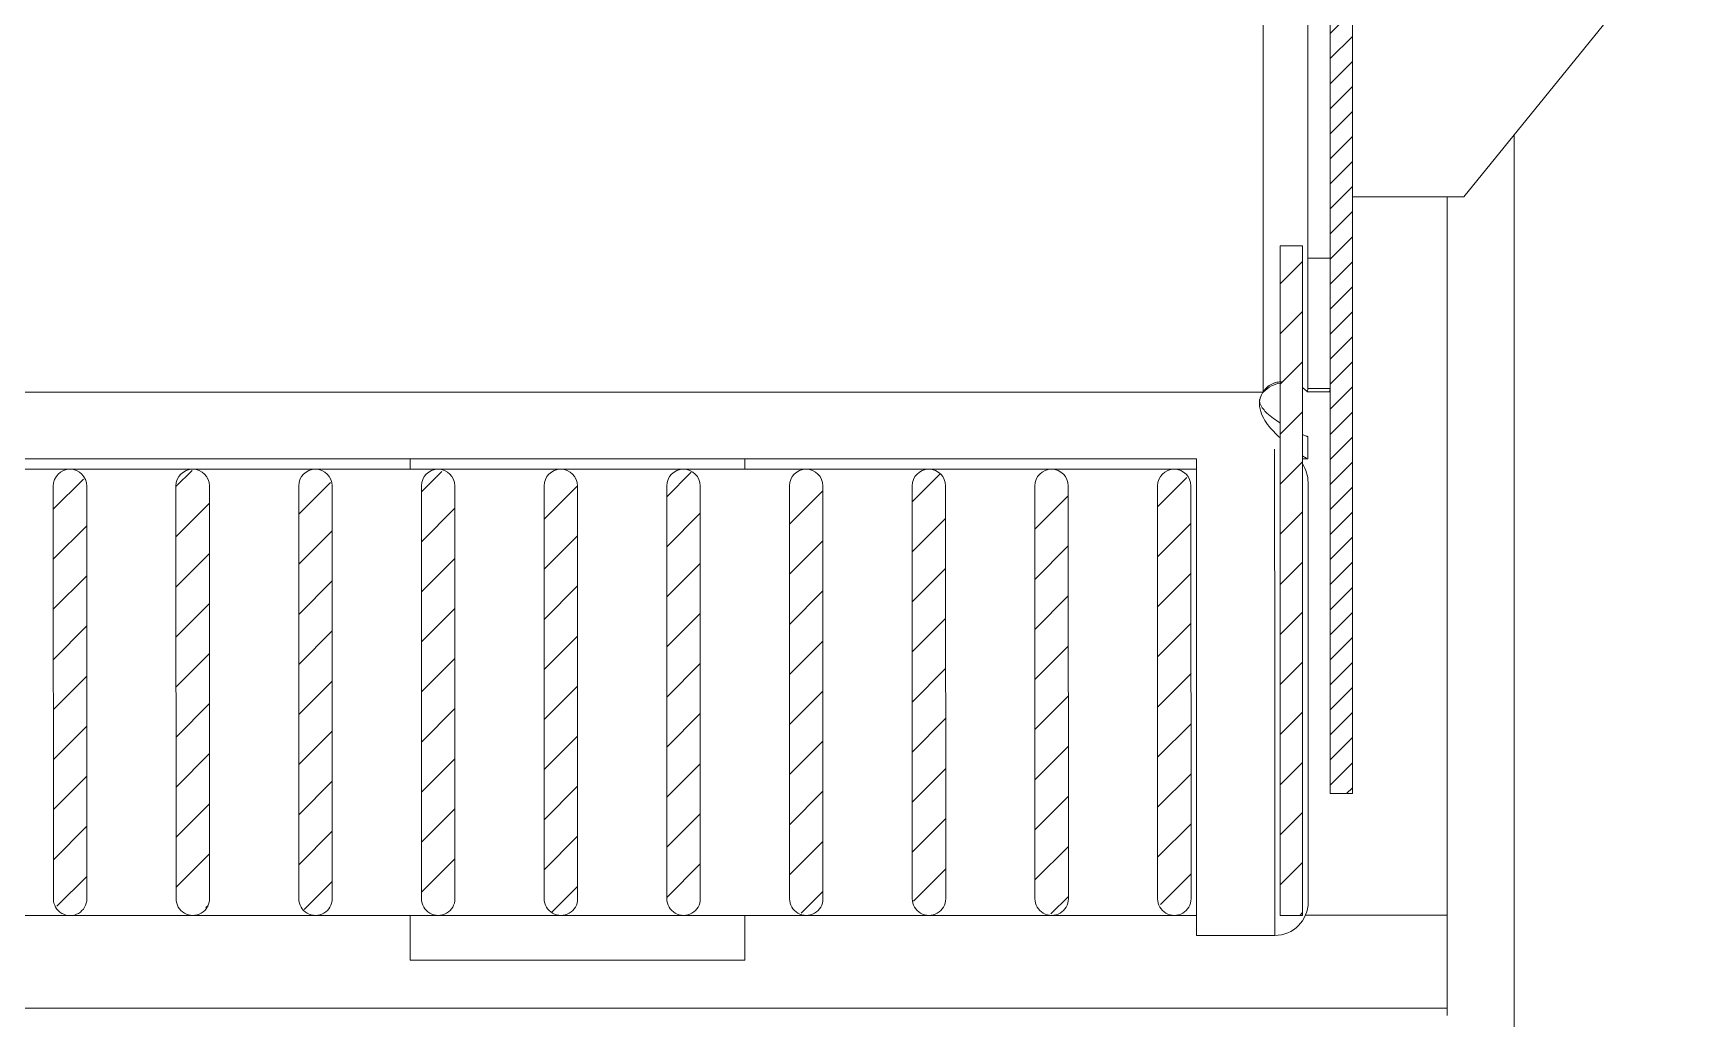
# Model space of a CAD drawing. Header units: millimetres. Extents: x -16985 to -606, y 2122 to 9380.
# Drawn here: x -1824.6 to -1676.3, y 7533.2 to 7622.2 of the extents above; entities that cross this region are included whole.
import ezdxf

# ---------------------------------------------------------------- set-up
doc = ezdxf.new("R2010")
doc.units = ezdxf.units.MM
doc.linetypes.add('K5LT32768', pattern=[0])
doc.linetypes.add('K5LT_THIN', pattern=[0])
pattern_1 = [(45, (0, 0), (-2.245064, 2.245064), [])]

msp = doc.modelspace()

# ---------------------------------------------------------------- hatches: boundary and pattern name
h = msp.add_hatch()
h.set_pattern_fill('ANSI31_ISO', style=0, pattern_type=0)
h.set_pattern_definition([(45, (0, 0), (-1.122532, 1.122532), [])])
h.paths.add_polyline_path([(-1712.29, 7657.07), (-1709.92, 7656.29), (-1708.47, 7654.25), (-1708.29, 7653.07), (-1708.29, 7554.07), (-1706.29, 7554.07), (-1706.29, 7653.07), (-1707.08, 7656.04), (-1709.23, 7658.23), (-1712.19, 7659.07), (-1712.29, 7659.07), (-1813.96, 7659.07), (-1813.96, 7657.07)])
h = msp.add_hatch()
h.set_pattern_fill('ANSI31_ISO', style=0, pattern_type=0)
h.set_pattern_definition(pattern_1)
h.paths.add_polyline_path([(-1710.76, 7603.16), (-1712.76, 7603.16), (-1712.75, 7543.16), (-1710.75, 7543.16)])
h = msp.add_hatch()
h.set_pattern_fill('ANSI31_ISO', style=0, pattern_type=0)
h.set_pattern_definition(pattern_1)
h.paths.add_polyline_path([(-1822.75, 7544.64), (-1822.18, 7543.47), (-1820.91, 7543.19), (-1819.89, 7544.01), (-1819.75, 7544.64), (-1819.76, 7581.64), (-1820.33, 7582.82), (-1821.6, 7583.1), (-1822.62, 7582.28), (-1822.76, 7581.64)])
h = msp.add_hatch()
h.set_pattern_fill('ANSI31_ISO', style=0, pattern_type=0)
h.set_pattern_definition(pattern_1)
h.paths.add_polyline_path([(-1811.75, 7544.65), (-1811.18, 7543.47), (-1809.91, 7543.19), (-1808.89, 7544.01), (-1808.75, 7544.65), (-1808.76, 7581.65), (-1809.33, 7582.82), (-1810.6, 7583.1), (-1811.62, 7582.28), (-1811.76, 7581.65)])
h = msp.add_hatch()
h.set_pattern_fill('ANSI31_ISO', style=0, pattern_type=0)
h.set_pattern_definition(pattern_1)
h.paths.add_polyline_path([(-1800.75, 7544.65), (-1800.18, 7543.47), (-1798.91, 7543.19), (-1797.89, 7544.01), (-1797.75, 7544.65), (-1797.76, 7581.65), (-1798.33, 7582.82), (-1799.6, 7583.11), (-1800.62, 7582.28), (-1800.76, 7581.65)])
h = msp.add_hatch()
h.set_pattern_fill('ANSI31_ISO', style=0, pattern_type=0)
h.set_pattern_definition(pattern_1)
h.paths.add_polyline_path([(-1789.75, 7544.65), (-1789.18, 7543.47), (-1787.91, 7543.19), (-1786.89, 7544.02), (-1786.75, 7544.65), (-1786.76, 7581.65), (-1787.33, 7582.82), (-1788.6, 7583.11), (-1789.62, 7582.28), (-1789.76, 7581.65)])
h = msp.add_hatch()
h.set_pattern_fill('ANSI31_ISO', style=0, pattern_type=0)
h.set_pattern_definition(pattern_1)
h.paths.add_polyline_path([(-1778.75, 7544.65), (-1778.18, 7543.47), (-1776.91, 7543.19), (-1775.89, 7544.02), (-1775.75, 7544.65), (-1775.76, 7581.65), (-1776.33, 7582.83), (-1777.6, 7583.11), (-1778.62, 7582.28), (-1778.76, 7581.65)])
h = msp.add_hatch()
h.set_pattern_fill('ANSI31_ISO', style=0, pattern_type=0)
h.set_pattern_definition(pattern_1)
h.paths.add_polyline_path([(-1767.75, 7544.65), (-1767.18, 7543.47), (-1765.91, 7543.19), (-1764.89, 7544.02), (-1764.75, 7544.65), (-1764.76, 7581.65), (-1765.33, 7582.83), (-1766.6, 7583.11), (-1767.62, 7582.28), (-1767.76, 7581.65)])
h = msp.add_hatch()
h.set_pattern_fill('ANSI31_ISO', style=0, pattern_type=0)
h.set_pattern_definition(pattern_1)
h.paths.add_polyline_path([(-1756.75, 7544.65), (-1756.18, 7543.47), (-1754.91, 7543.19), (-1753.89, 7544.02), (-1753.75, 7544.65), (-1753.76, 7581.65), (-1754.33, 7582.83), (-1755.6, 7583.11), (-1756.62, 7582.28), (-1756.76, 7581.65)])
h = msp.add_hatch()
h.set_pattern_fill('ANSI31_ISO', style=0, pattern_type=0)
h.set_pattern_definition(pattern_1)
h.paths.add_polyline_path([(-1745.75, 7544.65), (-1745.18, 7543.48), (-1743.91, 7543.19), (-1742.89, 7544.02), (-1742.75, 7544.65), (-1742.76, 7581.65), (-1743.33, 7582.83), (-1744.6, 7583.11), (-1745.62, 7582.28), (-1745.76, 7581.65)])
h = msp.add_hatch()
h.set_pattern_fill('ANSI31_ISO', style=0, pattern_type=0)
h.set_pattern_definition(pattern_1)
h.paths.add_polyline_path([(-1734.75, 7544.65), (-1734.18, 7543.48), (-1732.91, 7543.19), (-1731.89, 7544.02), (-1731.75, 7544.65), (-1731.76, 7581.65), (-1732.33, 7582.83), (-1733.6, 7583.11), (-1734.62, 7582.29), (-1734.76, 7581.65)])
h = msp.add_hatch()
h.set_pattern_fill('ANSI31_ISO', style=0, pattern_type=0)
h.set_pattern_definition(pattern_1)
h.paths.add_polyline_path([(-1723.75, 7544.65), (-1723.18, 7543.48), (-1721.91, 7543.19), (-1720.89, 7544.02), (-1720.75, 7544.65), (-1720.76, 7581.65), (-1721.33, 7582.83), (-1722.6, 7583.11), (-1723.62, 7582.29), (-1723.76, 7581.65)])

# ---------------------------------------------------------------- linework, layer by layer
at = {"color": 7, "linetype": 'K5LT_THIN', "lineweight": 18}
for p, q in [((-1714.29, 7653.07), (-1714.29, 7590.07)), ((-1710.29, 7653.07), (-1710.29, 7602.07)), ((-1708.29, 7653.07), (-1708.29, 7554.07)), ((-1706.29, 7651.57), (-1706.29, 7607.57)), ((-1696.29, 7607.57), (-1676.29, 7632.19)), ((-1706.29, 7607.57), (-1706.29, 7554.07)), ((-1706.29, 7607.57), (-1696.29, 7607.57)), ((-1697.79, 7534.84), (-1697.79, 7607.57)), ((-1712.76, 7603.16), (-1712.75, 7543.16)), ((-1710.76, 7603.16), (-1712.76, 7603.16)), ((-1710.76, 7603.16), (-1710.75, 7543.16)), ((-1708.29, 7602.07), (-1710.29, 7602.07)), ((-1710.29, 7602.07), (-1710.29, 7590.37)), ((-1710.32, 7590.1), (-1710.29, 7590.37)), ((-1710.32, 7590.1), (-1708.33, 7590.1)), ((-1710.29, 7590.37), (-1708.29, 7590.37)), ((-1708.29, 7590.37), (-1708.33, 7590.1)), ((-1710.29, 7586.07), (-1710.29, 7584.07)), ((-2208.26, 7584.07), (-1720.26, 7584.07)), ((-1720.26, 7583.15), (-2208.26, 7583.11)), ((-1790.76, 7584.07), (-1790.76, 7583.15)), ((-1760.76, 7584.07), (-1760.76, 7583.15)), ((-1720.26, 7584.07), (-1720.25, 7563.15)), ((-1710.76, 7584.07), (-1710.29, 7584.07)), ((-1822.75, 7544.64), (-1822.76, 7581.64)), ((-1819.75, 7544.64), (-1819.76, 7581.64)), ((-1811.75, 7544.65), (-1811.76, 7581.65)), ((-1808.75, 7544.65), (-1808.76, 7581.65)), ((-1800.75, 7544.65), (-1800.76, 7581.65)), ((-1797.75, 7544.65), (-1797.76, 7581.65)), ((-1789.75, 7544.65), (-1789.76, 7581.65)), ((-1786.75, 7544.65), (-1786.76, 7581.65)), ((-1778.75, 7544.65), (-1778.76, 7581.65)), ((-1775.75, 7544.65), (-1775.76, 7581.65)), ((-1767.75, 7544.65), (-1767.76, 7581.65)), ((-1764.75, 7544.65), (-1764.76, 7581.65)), ((-1756.75, 7544.65), (-1756.76, 7581.65)), ((-1753.75, 7544.65), (-1753.76, 7581.65)), ((-1745.75, 7544.65), (-1745.76, 7581.65)), ((-1742.75, 7544.65), (-1742.76, 7581.65)), ((-1734.75, 7544.65), (-1734.76, 7581.65)), ((-1731.75, 7544.65), (-1731.76, 7581.65)), ((-1723.75, 7544.65), (-1723.76, 7581.65)), ((-1720.75, 7544.65), (-1720.76, 7581.65)), ((-1710.25, 7563.16), (-1710.26, 7581.96)), ((-1720.25, 7563.15), (-1720.25, 7541.35)), ((-1710.25, 7544.36), (-1710.25, 7563.16)), ((-1708.29, 7554.07), (-1706.29, 7554.07)), ((-2208.25, 7543.11), (-1720.25, 7543.15)), ((-1790.75, 7543.15), (-1790.75, 7539.15)), ((-1760.75, 7543.15), (-1760.75, 7539.15)), ((-1710.75, 7543.16), (-1712.75, 7543.16)), ((-1697.79, 7543.19), (-1710.49, 7543.19)), ((-1720.25, 7541.35), (-1713.25, 7541.36)), ((-1760.75, 7539.15), (-1790.75, 7539.15)), ((-2232.79, 7534.84), (-1697.79, 7534.84)), ((-1697.79, 7534.19), (-1697.79, 7534.84))]:
    msp.add_line(p, q, dxfattribs=at)
at = {"color": 8, "linetype": 'K5LT32768', "lineweight": 15, "true_color": 0x808080}
for p, q in [((-1691.79, 7613.11), (-1691.79, 7533.16)), ((-1714.29, 7590.07), (-2215.76, 7590.07)), ((-1713.25, 7563.16), (-1713.26, 7584.96)), ((-1713.25, 7541.36), (-1713.25, 7563.16))]:
    msp.add_line(p, q, dxfattribs=at)
at = {"color": 7, "linetype": 'K5LT_THIN', "lineweight": 18}
for centre, radius, start, end in [((-1821.26, 7581.64), 1.5, 0.0056, 180.0056), ((-1810.26, 7581.65), 1.5, 0.0056, 180.0056), ((-1799.26, 7581.65), 1.5, 0.0056, 180.0056), ((-1788.26, 7581.65), 1.5, 0.0056, 180.0056), ((-1777.26, 7581.65), 1.5, 0.0056, 180.0056), ((-1766.26, 7581.65), 1.5, 0.0056, 180.0056), ((-1755.26, 7581.65), 1.5, 0.0056, 180.0056), ((-1744.26, 7581.65), 1.5, 0.0056, 180.0056), ((-1733.26, 7581.65), 1.5, 0.0056, 180.0056), ((-1722.26, 7581.65), 1.5, 0.0056, 180.0056), ((-1713.26, 7581.96), 3, 0.0056, 33.5629), ((-1821.25, 7544.64), 1.5, 180.0056, 0.0056), ((-1810.25, 7544.65), 1.5, 180.0056, 0.0056), ((-1799.25, 7544.65), 1.5, 180.0056, 0.0056), ((-1788.25, 7544.65), 1.5, 180.0056, 0.0056), ((-1777.25, 7544.65), 1.5, 180.0056, 0.0056), ((-1766.25, 7544.65), 1.5, 180.0056, 0.0056), ((-1755.25, 7544.65), 1.5, 180.0056, 0.0056), ((-1744.25, 7544.65), 1.5, 180.0056, 0.0056), ((-1733.25, 7544.65), 1.5, 180.0056, 0.0056), ((-1722.25, 7544.65), 1.5, 180.0056, 0.0056), ((-1713.25, 7544.36), 3, 270.0056, 0.0056)]:
    msp.add_arc(centre, radius, start, end, dxfattribs=at)
for points, knots in [([(-1712.63, 7590.97), (-1712.69, 7590.97), (-1712.86, 7590.98), (-1713.12, 7590.93), (-1713.4, 7590.85), (-1713.72, 7590.69), (-1714.03, 7590.43), (-1714.21, 7590.18), (-1714.29, 7590.07)], [0, 0, 0, 0, 0.109721, 0.270372, 0.409124, 0.539313, 0.802112, 1, 1, 1, 1]), ([(-1712.76, 7590.87), (-1713.03, 7590.81), (-1713.6, 7590.66), (-1714.06, 7590.27), (-1714.29, 7590.07)], [0, 0, 0, 0, 0.479315, 1, 1, 1, 1]), ([(-1710.32, 7590.1), (-1710.38, 7590.16), (-1710.46, 7590.24), (-1710.67, 7590.39), (-1710.75, 7590.45), (-1710.8, 7590.48), (-1710.8, 7590.48)], [0, 0, 0, 0, 0.627163, 0.809174, 0.991179, 1, 1, 1, 1]), ([(-1712.76, 7585.95), (-1713.15, 7586.32), (-1713.74, 7586.87), (-1714.36, 7587.89), (-1714.63, 7588.66), (-1714.62, 7589.38), (-1714.45, 7589.81), (-1714.32, 7590.02), (-1714.29, 7590.07)], [0, 0, 0, 0, 0.372028, 0.553963, 0.737261, 0.854206, 0.971458, 1, 1, 1, 1]), ([(-1712.76, 7587.29), (-1713.17, 7587.56), (-1713.72, 7587.92), (-1714.3, 7588.55), (-1714.53, 7588.93), (-1714.63, 7589.23), (-1714.61, 7589.36), (-1714.61, 7589.39)], [0, 0, 0, 0, 0.525776, 0.699243, 0.87366, 0.97414, 1, 1, 1, 1]), ([(-1710.29, 7586.07), (-1710.3, 7586.07), (-1710.3, 7586.07), (-1710.34, 7586.09), (-1710.43, 7586.12), (-1710.55, 7586.17), (-1710.72, 7586.25), (-1710.76, 7586.26)], [0, 0, 0, 0, 0.216958, 0.325094, 0.43322, 0.869904, 1, 1, 1, 1]), ([(-1710.29, 7584.07), (-1710.31, 7584.08), (-1710.35, 7584.1), (-1710.63, 7584.28), (-1710.76, 7584.36)], [0, 0, 0, 0, 0.553765, 1, 1, 1, 1])]:
    msp.add_open_spline(points, degree=3, knots=knots, dxfattribs=at)

doc.saveas('drawing.dxf')
